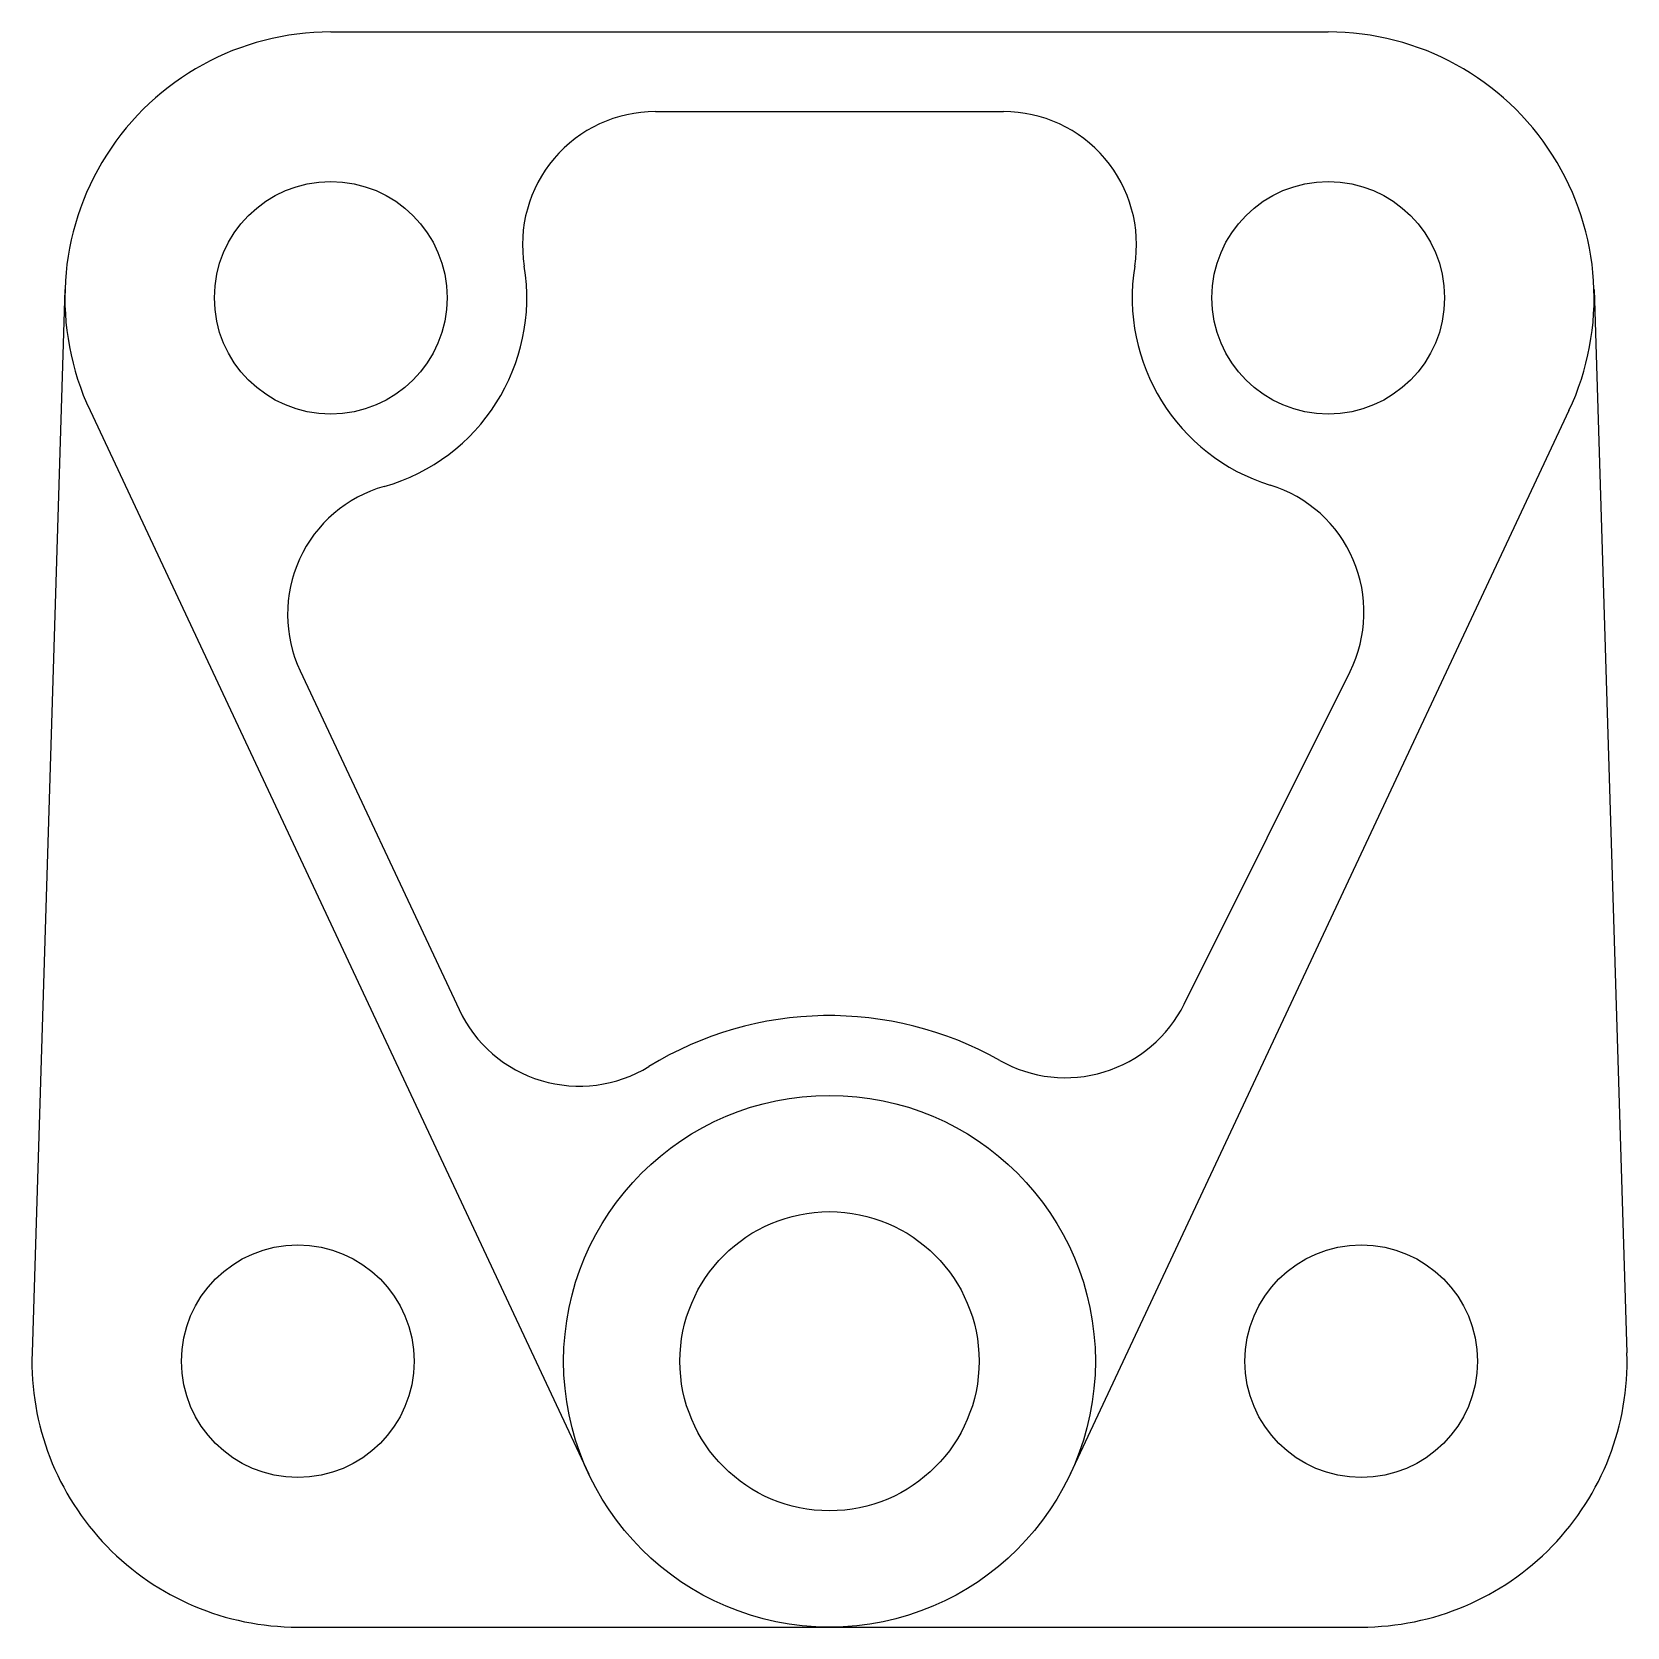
# Model space of a CAD drawing. Extents: x -0.5 to 2.5, y -0.5 to 2.5.
import ezdxf

# ---------------------------------------------------------------- set-up
doc = ezdxf.new("R2010")
doc.units = 0
doc.layers.add('Layer_1', color=7, linetype='CONTINUOUS')

msp = doc.modelspace()

# ---------------------------------------------------------------- linework, layer by layer
at = {"layer": 'Layer_1'}
for p, q in [((0.062, 2.5), (1.938, 2.5)), ((0.062, 2.5), (1.938, 2.5)), ((0.672616, 2.35), (1.327384, 2.35)), ((-0.43776, 2.015493), (-0.49976, 0.015493)), ((2.43776, 2.015493), (2.49976, 0.015493)), ((-0.390686, 1.78769), (0.547314, -0.21231)), ((2.390686, 1.78769), (1.452686, -0.21231)), ((0.004399, 1.298549), (0.303329, 0.661172)), ((1.667133, 0.671707), (1.978918, 1.297378)), ((0, -0.5), (2, -0.5))]:
    msp.add_line(p, q, dxfattribs=at)
for centre, radius in [((0.062, 2), 0.21875), ((1.938, 2), 0.21875), ((1, 0), 0.5), ((1, 0), 0.2813), ((0, 0), 0.21875), ((2, 0), 0.21875)]:
    msp.add_circle(centre, radius, dxfattribs=at)
for centre, radius, start, end in [((0.062, 2), 0.5, 90, 205.126577), ((1.938, 2), 0.5, -25.126577, 90), ((0.672616, 2.1), 0.25, 90, 189.300716), ((1.327384, 2.1), 0.25, -9.300716, 90), ((0.062, 2), 0.36875, -74.174139, 9.300716), ((1.938, 2), 0.36875, 170.699284, 252.812675), ((0.230742, 1.404704), 0.25, 105.825861, 205.126577), ((1.755161, 1.408881), 0.25, -26.488041, 72.812675), ((0.529672, 0.767327), 0.25, 205.126577, 301.505948), ((1.443376, 0.78321), 0.25, 240.485733, 333.511959), ((1, 0), 0.65, 60.485733, 121.505948), ((0, 0), 0.5, 178.224399, 270), ((2, 0), 0.5, -90, 1.775601)]:
    msp.add_arc(centre, radius, start, end, dxfattribs=at)

doc.saveas('drawing.dxf')
